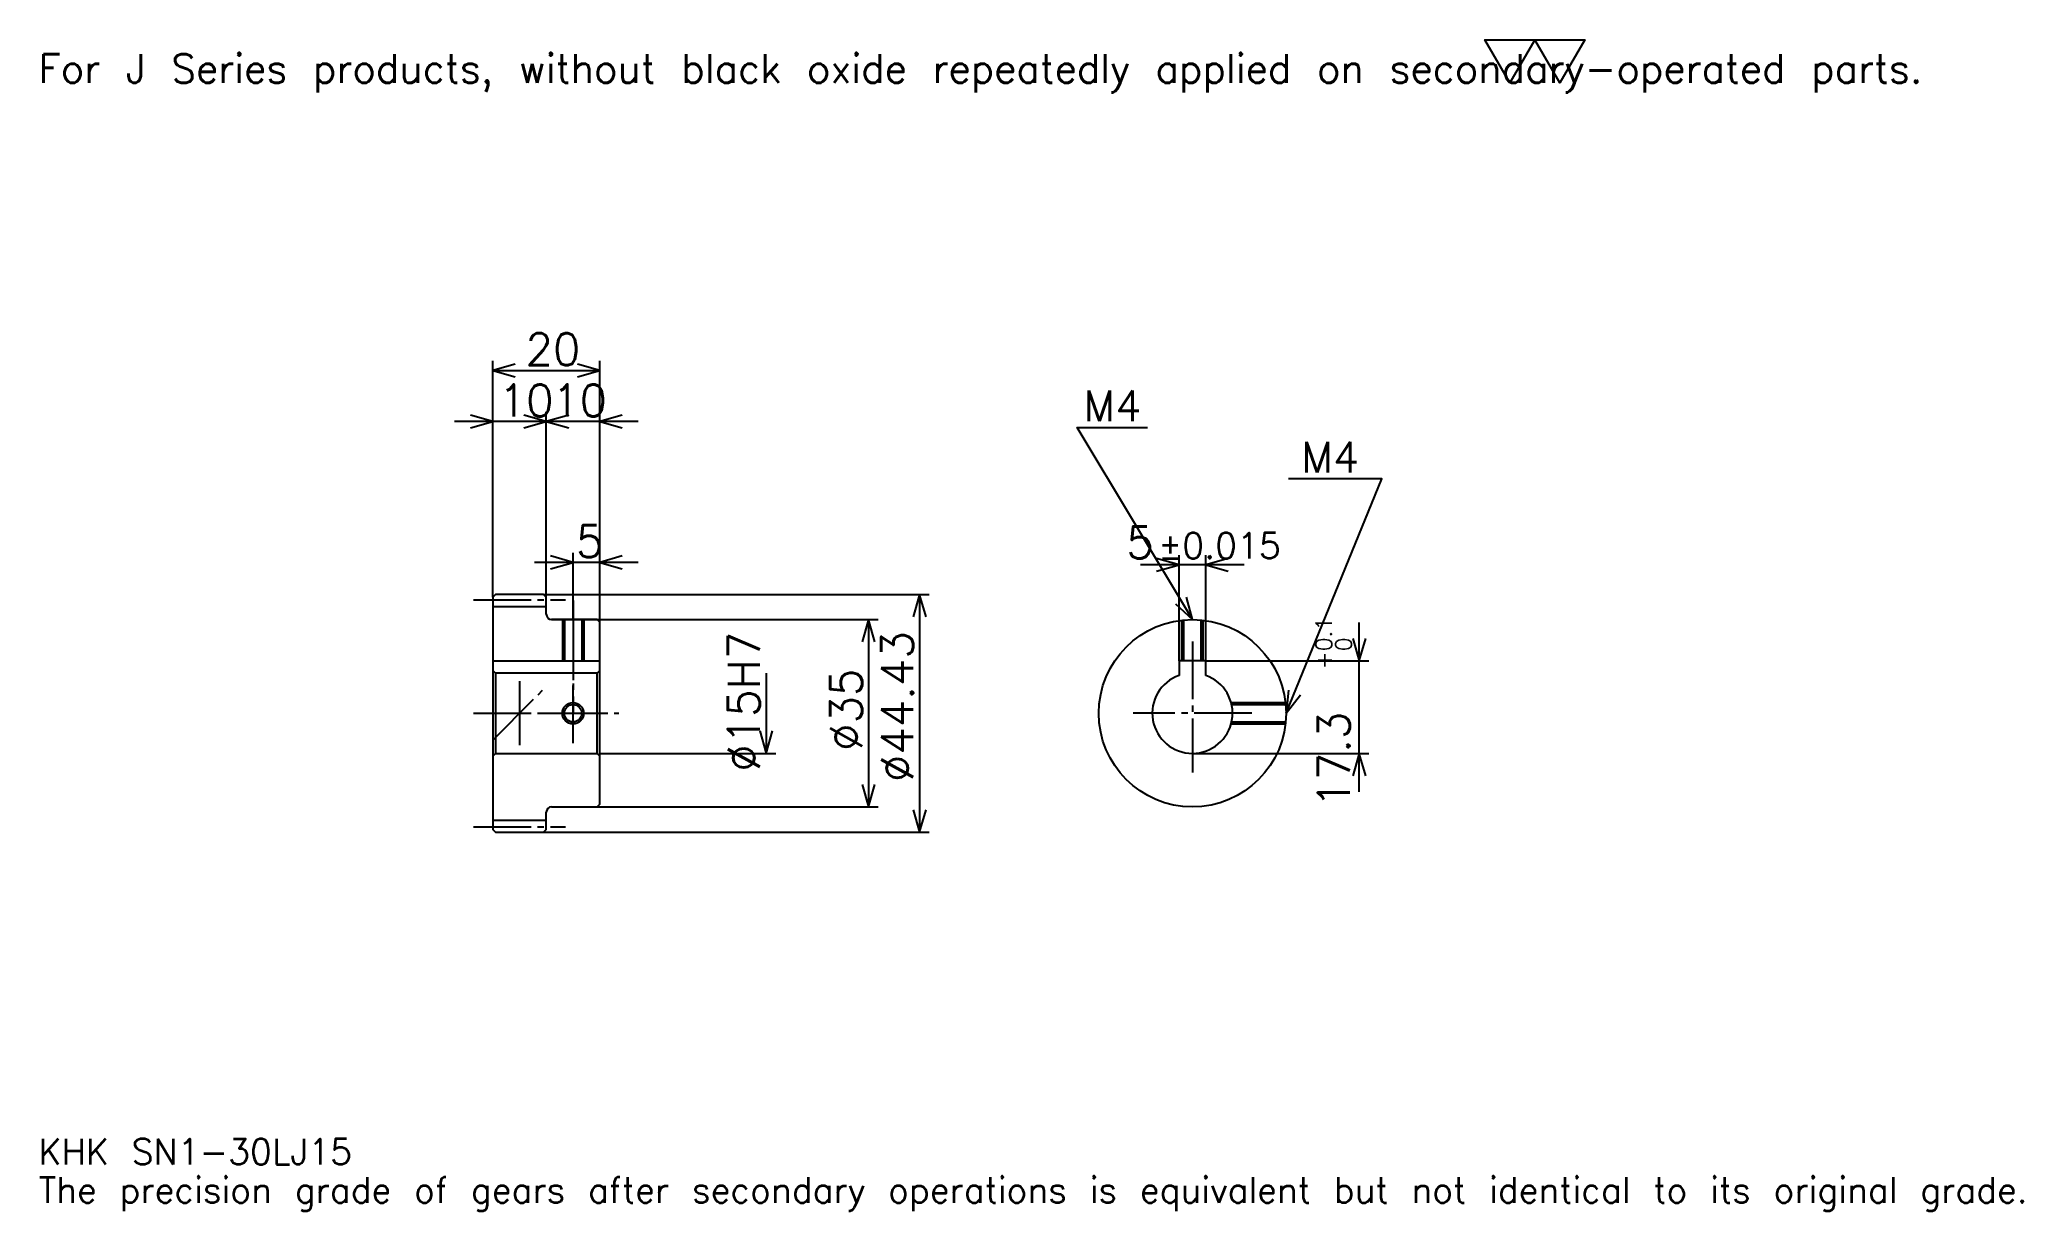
# Model space of a CAD drawing. Extents: x 12 to 383, y 4 to 223.
import ezdxf

# ---------------------------------------------------------------- set-up
doc = ezdxf.new("R2010")
doc.units = 0
doc.linetypes.add('DASHDOT', pattern=[14.347826, 10.76087, -1.195652, 1.195652, -1.195652])
doc.layers.get('0').update_dxf_attribs({"linetype": 'CONTINUOUS'})
doc.layers.add('DASHDOT', color=6, linetype='DASHDOT')
doc.styles.add('KANJI', font='TXT', dxfattribs={"bigfont": 'BIGFONT'})

msp = doc.modelspace()

# ---------------------------------------------------------------- linework, layer by layer
at = {"color": 5}
for p, q in [((96.847832, 119.658852), (96.847832, 163.300171)), ((116.847832, 119.658852), (116.847832, 163.300171)), ((96.847832, 161.506683), (116.847832, 161.506683)), ((106.847832, 119.658852), (106.847832, 153.73494)), ((114.021744, 151.941467), (89.67392, 151.941467)), ((124.021744, 151.941467), (99.67392, 151.941467)), ((111.847832, 119.658852), (111.847832, 127.430595)), ((225.108704, 107.245651), (225.108704, 126.973907)), ((230.108704, 107.245651), (230.108704, 126.973907)), ((124.021744, 125.637115), (104.67392, 125.637115)), ((237.282623, 125.180435), (217.934784, 125.180435)), ((96.847832, 119.158852), (96.847832, 119.658852)), ((106.347832, 119.658852), (116.847832, 119.658852)), ((106.847832, 119.158852), (106.847832, 119.658852)), ((111.847832, 114.945648), (111.847832, 119.658852)), ((111.847832, 114.945648), (111.847832, 119.658852)), ((116.847832, 119.658852), (178.42392, 119.658852)), ((116.847832, 114.445648), (116.847832, 119.658852)), ((176.630432, 119.658852), (176.630432, 75.232445)), ((107.847832, 114.945648), (116.847832, 114.945648)), ((116.847832, 114.945648), (168.858704, 114.945648)), ((167.065216, 114.945648), (167.065216, 79.945648)), ((258.804352, 82.771736), (258.804352, 114.419563)), ((147.934784, 104.945648), (147.934784, 89.945648)), ((230.108704, 107.245651), (260.597809, 107.245651)), ((116.847832, 89.945648), (149.728271, 89.945648)), ((227.608704, 89.945648), (260.597809, 89.945648)), ((107.847832, 79.945648), (116.847832, 79.945648)), ((116.847832, 79.945648), (168.858704, 79.945648)), ((106.347832, 75.232445), (116.847832, 75.232445)), ((116.847832, 75.232445), (178.42392, 75.232445))]:
    msp.add_line(p, q, dxfattribs=at)
at = {"color": 4}
for p, q in [((96.847832, 117.408852), (106.847832, 117.408852)), ((96.847832, 107.245651), (116.847832, 107.245651)), ((97.347832, 104.945648), (97.347832, 89.945648)), ((116.347832, 104.945648), (116.847832, 105.445648)), ((116.347832, 89.945648), (116.847832, 89.445648)), ((96.847832, 77.482445), (106.847832, 77.482445))]:
    msp.add_line(p, q, dxfattribs=at)
at = {"color": 7}
msp.add_line((101.847832, 103.423912), (101.847832, 91.467384), dxfattribs=at)
msp.add_lwpolyline([(286.956512, 215.217392), (282.293457, 223.300003), (300.945648, 223.300003), (296.282593, 215.217392), (291.619568, 223.300003), (286.956512, 215.217392)], dxfattribs=at)
at = {"color": 5}
for points in [[(101.032616, 162.702332), (96.847832, 161.506683), (101.032616, 160.311035)], [(112.663048, 160.311035), (116.847832, 161.506683), (112.663048, 162.702332)], [(92.663048, 150.745804), (96.847832, 151.941467), (92.663048, 153.137115)], [(102.663048, 150.745804), (106.847832, 151.941467), (102.663048, 153.137115)], [(111.032616, 153.137115), (106.847832, 151.941467), (111.032616, 150.745804)], [(121.032616, 153.137115), (116.847832, 151.941467), (121.032616, 150.745804)], [(227.608704, 114.945648), (206.08696, 150.815216), (219.239136, 150.815216)], [(245.108704, 97.445648), (263.043488, 141.25), (245.586945, 141.25)], [(107.663048, 124.441467), (111.847832, 125.637115), (107.663048, 126.832764)], [(121.032616, 126.832764), (116.847832, 125.637115), (121.032616, 124.441467)], [(220.92392, 123.984779), (225.108704, 125.180435), (220.92392, 126.376083)], [(234.293488, 126.376083), (230.108704, 125.180435), (234.293488, 123.984779)], [(177.826096, 115.474075), (176.630432, 119.658852), (175.434784, 115.474075)], [(224.430389, 117.918915), (227.608704, 114.945648), (226.480896, 119.149231)], [(168.26088, 110.760864), (167.065216, 114.945648), (165.869568, 110.760864)], [(257.608704, 111.430435), (258.804352, 107.245651), (260, 111.430435)], [(245.587799, 101.771439), (245.108704, 97.445648), (247.800812, 100.865364)], [(146.739136, 94.130432), (147.934784, 89.945648), (149.130432, 94.130432)], [(260, 85.760864), (258.804352, 89.945648), (257.608704, 85.760864)], [(165.869568, 84.130432), (167.065216, 79.945648), (168.26088, 84.130432)], [(175.434784, 79.417221), (176.630432, 75.232445), (177.826096, 79.417221)]]:
    msp.add_lwpolyline(points, dxfattribs=at)
at = {"color": 4}
for points in [[(106.847832, 115.945648), (106.847832, 119.158852), (106.347832, 119.658852), (97.347832, 119.658852), (96.847832, 119.158852), (96.847832, 89.445648)], [(107.847832, 79.945648), (116.347832, 79.945648), (116.847832, 80.445648), (116.847832, 114.445648), (116.347832, 114.945648), (107.847832, 114.945648)], [(109.847832, 114.945648), (109.847832, 107.245651)], [(110.227829, 114.945648), (110.227829, 107.245651)], [(113.467834, 114.945648), (113.467834, 107.245651)], [(113.847832, 114.945648), (113.847832, 107.245651)], [(225.608704, 107.245651), (225.608704, 114.830986)], [(225.988708, 107.245651), (225.988708, 114.870506)], [(229.228699, 107.245651), (229.228699, 114.870506)], [(229.608704, 107.245651), (229.608704, 114.830986)], [(96.847832, 89.445648), (97.347832, 89.945648), (116.347832, 89.945648), (116.347832, 104.945648), (97.347832, 104.945648), (96.847832, 105.445648)], [(230.108704, 104.516716), (230.108704, 107.245651), (225.108704, 107.245651), (225.108704, 104.516716)], [(234.837097, 99.445648), (244.994049, 99.445648)], [(234.931641, 99.065651), (245.033539, 99.065651)], [(234.837097, 95.445648), (244.994049, 95.445648)], [(234.931641, 95.825645), (245.033539, 95.825645)], [(96.847832, 89.445648), (96.847832, 75.732445), (97.347832, 75.232445), (106.347832, 75.232445), (106.847832, 75.732445), (106.847832, 78.945648)]]:
    msp.add_lwpolyline(points, dxfattribs=at)
for centre, radius in [((227.608704, 97.445648), 17.5), ((111.847832, 97.445648), 1.62)]:
    msp.add_circle(centre, radius, dxfattribs=at)
at = {"color": 7}
msp.add_circle((111.847832, 97.445648), 2, dxfattribs=at)
at = {"color": 4}
for centre, radius, start, end in [((107.847832, 115.945648), 1, 180, 270), ((227.608704, 97.445648), 7.5, 109.47122094, 70.52877906), ((107.847832, 78.945648), 1, 90, 180)]:
    msp.add_arc(centre, radius, start, end, dxfattribs=at)
at = {"layer": 'DASHDOT', "color": 7}
for p, q in [((93.260872, 118.658852), (110.434792, 118.658852)), ((111.847832, 114.945648), (111.847832, 97.445648)), ((227.608704, 110.832603), (227.608704, 86.358688)), ((96.847832, 92.445648), (106.847832, 102.445648)), ((93.260872, 97.445648), (120.434784, 97.445648)), ((238.695648, 97.445648), (216.521744, 97.445648)), ((93.260872, 76.232445), (110.434792, 76.232445))]:
    msp.add_line(p, q, dxfattribs=at)
for points in [[(111.847832, 118.532608), (111.847832, 103.658691)], [(111.847832, 91.858688), (111.847832, 103.032608)], [(106.26088, 97.445648), (117.434784, 97.445648)]]:
    msp.add_lwpolyline(points, dxfattribs=at)

# ---------------------------------------------------------------- texts
at = {"color": 7, "style": 'KANJI'}
for s, height, p in [('For J Series products, without black oxide repeatedly applied on secondary-operated parts.', 5.380435, (11.956522, 215.217392)), ('20', 5.978261, (102.96196, 162.463196)), ('10', 5.978261, (97.96196, 152.89798)), ('10', 5.978261, (107.96196, 152.89798)), ('M4', 5.739131, (207.282623, 152.010864)), ('M4', 5.739131, (247.978271, 142.445648)), ('5', 5.978261, (112.4049, 126.593636)), ('5', 5.978261, (215.268372, 126.376083)), ('%%p0.015', 4.782609, (221.186127, 126.376083)), ('KHK SN1-30LJ15', 4.782609, (11.956522, 13.152174)), ('The precision grade of gears after secondary operations is equivalent but not identical to its original grade.', 4.782609, (11.956522, 5.978261))]:
    msp.add_text(s, height=height, dxfattribs=at).set_placement(p)
for s, height, p in [('%%c15H7', 5.978261, (146.739136, 86.535324)), ('%%c44.43', 5.978261, (175.434784, 84.592384)), ('0.1', 2.98913, (253.663025, 109.043594)), ('+', 2.98913, (253.663025, 105.695763)), ('0', 2.98913, (257.369568, 109.043594)), ('%%c35', 5.978261, (165.869568, 90.421188)), ('17.3', 5.978261, (257.010864, 79.819489))]:
    msp.add_text(s, height=height, rotation=90, dxfattribs=at).set_placement(p)

doc.saveas('drawing.dxf')
